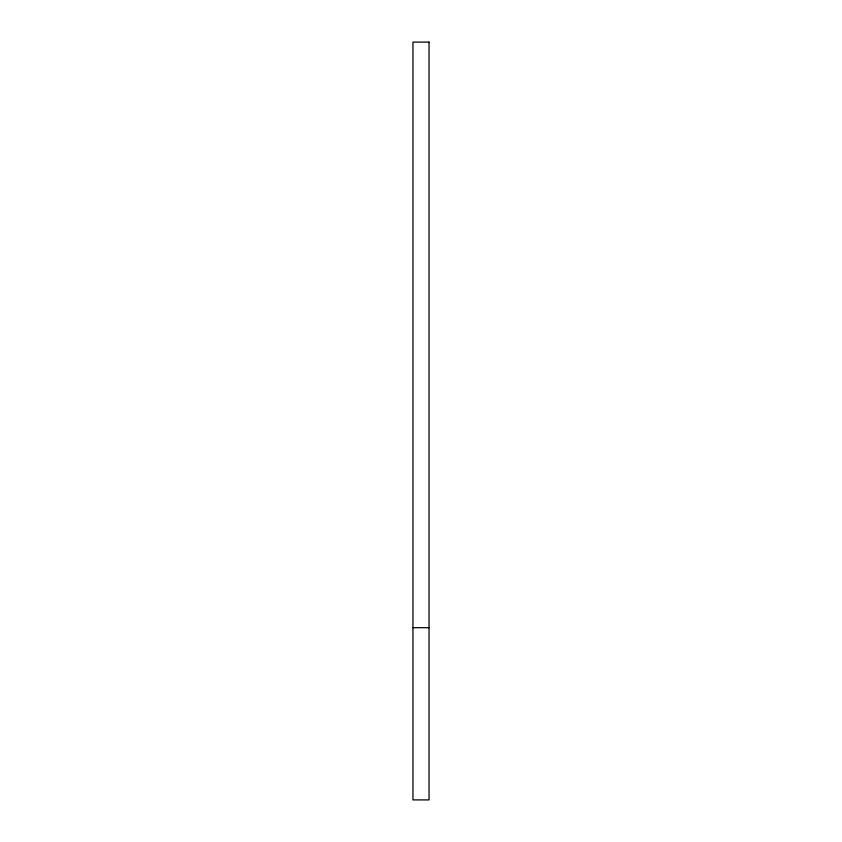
<?xml version="1.0" encoding="UTF-8"?>
<svg xmlns="http://www.w3.org/2000/svg" width="842" height="842" viewBox="0 0 842 842"><rect width="100%" height="100%" fill="white"/><g stroke="black" fill="none" stroke-linecap="round" stroke-linejoin="round"><path stroke-width="1.26" d="M412.959 627.669L429.041 627.669M429.041 42.1L412.959 42.1L412.959 799.9L429.041 799.9L429.041 42.1"/></g></svg>
